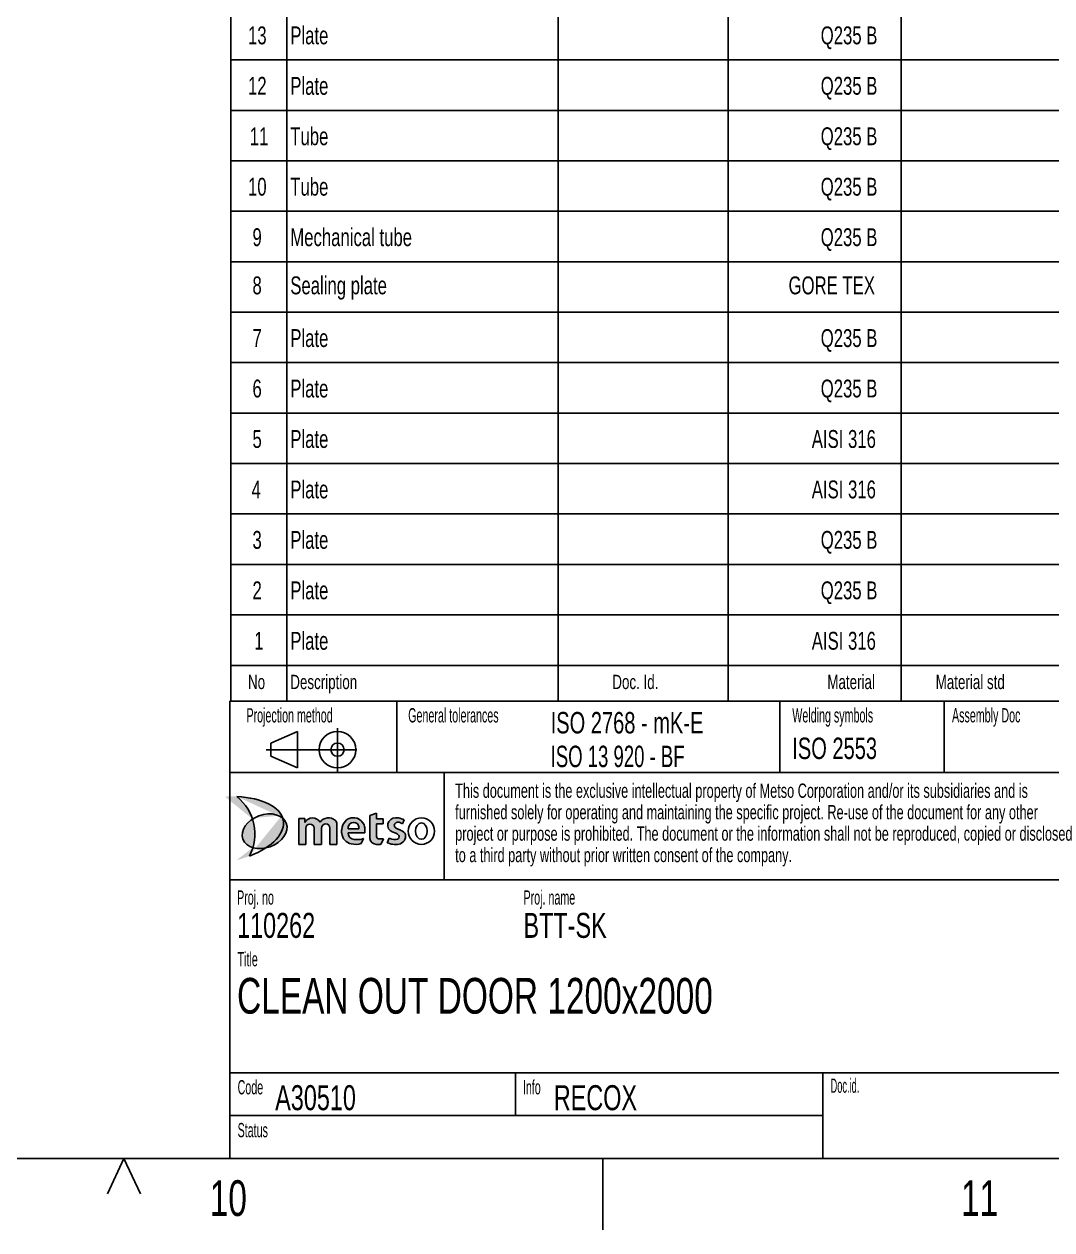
# Model space of a CAD drawing. Header units: millimetres. Extents: x 50 to 5945, y 0 to 4205.
# Drawn here: x 4851 to 5570, y 0 to 844 of the extents above; entities that cross this region are included whole.
import ezdxf

# ---------------------------------------------------------------- set-up
doc = ezdxf.new("R2010")
doc.units = ezdxf.units.MM
doc.header["$LTSCALE"] = 5
doc.linetypes.add('CENTERX2', pattern=[20.319999999999997, 12.7, -2.54, 2.54, -2.54])
for name, color, linetype in [('AM_4', 3, 'Continuous'), ('AM_6', 140, 'Continuous'), ('AM_7', 4, 'CENTERX2'), ('AM_8', 1, 'Continuous')]:
    doc.layers.add(name, color=color, linetype=linetype)
doc.styles.add('SLDTEXTSTYLE0', font='TXT', dxfattribs={"width": 0.7})
doc.styles.add('SLDTEXTSTYLE1', font='TXT', dxfattribs={"width": 0.5599999999999999})
doc.styles.add('SLDTEXTSTYLE2', font='TXT', dxfattribs={"width": 0.6649999999999999})
doc.styles.add('SLDTEXTSTYLE3', font='TXT', dxfattribs={"width": 0.6466666666666666})
doc.styles.add('SLDTEXTSTYLE4', font='TXT', dxfattribs={"width": 0.484})

# ---------------------------------------------------------------- blocks, each defined once
blk = doc.blocks.new('SW_TABLEANNOTATION_0')
at = {"layer": 'AM_6', "color": 0}
for p, q in [((0, 458.9000140443445), (0, 423.6000129640103)), ((39.16781316096074, 458.9000140443445), (39.16781316096074, 423.6000129640103)), ((229.1678131609609, 458.9000140443445), (229.1678131609609, 423.6000129640103)), ((348.0324851766614, 458.9000140443445), (348.0324851766614, 423.6000129640103)), ((469.1438116801283, 458.9000140443445), (469.1438116801283, 423.6000129640103)), ((0, 423.6000129640103), (0, 388.3000118836761)), ((0, 423.6000129640103), (39.16781316096074, 423.6000129640103)), ((39.16781316096074, 423.6000129640103), (39.16781316096074, 388.3000118836761)), ((39.16781316096074, 423.6000129640103), (229.1678131609609, 423.6000129640103)), ((229.1678131609609, 423.6000129640103), (229.1678131609609, 388.3000118836761)), ((229.1678131609609, 423.6000129640103), (348.0324851766614, 423.6000129640103)), ((348.0324851766614, 423.6000129640103), (348.0324851766614, 388.3000118836761)), ((348.0324851766614, 423.6000129640103), (469.1438116801283, 423.6000129640103)), ((469.1438116801283, 423.6000129640103), (469.1438116801283, 388.3000118836761)), ((469.1438116801283, 423.6000129640103), (592.7291375223242, 423.6000129640103)), ((0, 388.3000118836761), (0, 353.0000108033419)), ((0, 388.3000118836761), (39.16781316096074, 388.3000118836761)), ((39.16781316096074, 388.3000118836761), (39.16781316096074, 353.0000108033419)), ((39.16781316096074, 388.3000118836761), (229.1678131609609, 388.3000118836761)), ((229.1678131609609, 388.3000118836761), (229.1678131609609, 353.0000108033419)), ((229.1678131609609, 388.3000118836761), (348.0324851766614, 388.3000118836761)), ((348.0324851766614, 388.3000118836761), (348.0324851766614, 353.0000108033419)), ((348.0324851766614, 388.3000118836761), (469.1438116801283, 388.3000118836761)), ((469.1438116801283, 388.3000118836761), (469.1438116801283, 353.0000108033419)), ((469.1438116801283, 388.3000118836761), (592.7291375223242, 388.3000118836761)), ((0, 353.0000108033419), (0, 317.7000097230077)), ((0, 353.0000108033419), (39.16781316096074, 353.0000108033419)), ((39.16781316096074, 353.0000108033419), (39.16781316096074, 317.7000097230077)), ((39.16781316096074, 353.0000108033419), (229.1678131609609, 353.0000108033419)), ((229.1678131609609, 353.0000108033419), (229.1678131609609, 317.7000097230077)), ((229.1678131609609, 353.0000108033419), (348.0324851766614, 353.0000108033419)), ((348.0324851766614, 353.0000108033419), (348.0324851766614, 317.7000097230077)), ((348.0324851766614, 353.0000108033419), (469.1438116801283, 353.0000108033419)), ((469.1438116801283, 353.0000108033419), (469.1438116801283, 317.7000097230077)), ((469.1438116801283, 353.0000108033419), (592.7291375223242, 353.0000108033419)), ((0, 317.7000097230077), (0, 282.4000086426735)), ((0, 317.7000097230077), (39.16781316096074, 317.7000097230077)), ((39.16781316096074, 317.7000097230077), (39.16781316096074, 282.4000086426735)), ((39.16781316096074, 317.7000097230077), (229.1678131609609, 317.7000097230077)), ((229.1678131609609, 317.7000097230077), (229.1678131609609, 282.4000086426735)), ((229.1678131609609, 317.7000097230077), (348.0324851766614, 317.7000097230077)), ((348.0324851766614, 317.7000097230077), (348.0324851766614, 282.4000086426735)), ((348.0324851766614, 317.7000097230077), (469.1438116801283, 317.7000097230077)), ((469.1438116801283, 317.7000097230077), (469.1438116801283, 282.4000086426735)), ((469.1438116801283, 317.7000097230077), (592.7291375223242, 317.7000097230077)), ((0, 282.4000086426735), (0, 247.1000075623392)), ((0, 282.4000086426735), (39.16781316096074, 282.4000086426735)), ((39.16781316096074, 282.4000086426735), (39.16781316096074, 247.1000075623392)), ((39.16781316096074, 282.4000086426735), (229.1678131609609, 282.4000086426735)), ((229.1678131609609, 282.4000086426735), (229.1678131609609, 247.1000075623392)), ((229.1678131609609, 282.4000086426735), (348.0324851766614, 282.4000086426735)), ((348.0324851766614, 282.4000086426735), (348.0324851766614, 247.1000075623392)), ((348.0324851766614, 282.4000086426735), (469.1438116801283, 282.4000086426735)), ((469.1438116801283, 282.4000086426735), (469.1438116801283, 247.1000075623392)), ((469.1438116801283, 282.4000086426735), (592.7291375223242, 282.4000086426735)), ((0, 247.1000075623392), (0, 211.800006482005)), ((0, 247.1000075623392), (39.16781316096074, 247.1000075623392)), ((39.16781316096074, 247.1000075623392), (39.16781316096074, 211.800006482005)), ((39.16781316096074, 247.1000075623392), (229.1678131609609, 247.1000075623392)), ((229.1678131609609, 247.1000075623392), (229.1678131609609, 211.800006482005)), ((229.1678131609609, 247.1000075623392), (348.0324851766614, 247.1000075623392)), ((348.0324851766614, 247.1000075623392), (348.0324851766614, 211.800006482005)), ((348.0324851766614, 247.1000075623392), (469.1438116801283, 247.1000075623392)), ((469.1438116801283, 247.1000075623392), (469.1438116801283, 211.800006482005)), ((469.1438116801283, 247.1000075623392), (592.7291375223242, 247.1000075623392)), ((0, 211.800006482005), (0, 176.5000054016708)), ((0, 211.800006482005), (39.16781316096074, 211.800006482005)), ((39.16781316096074, 211.800006482005), (39.16781316096074, 176.5000054016708)), ((39.16781316096074, 211.800006482005), (229.1678131609609, 211.800006482005)), ((229.1678131609609, 211.800006482005), (229.1678131609609, 176.5000054016708)), ((229.1678131609609, 211.800006482005), (348.0324851766614, 211.800006482005)), ((348.0324851766614, 211.800006482005), (348.0324851766614, 176.5000054016708)), ((348.0324851766614, 211.800006482005), (469.1438116801283, 211.800006482005)), ((469.1438116801283, 211.800006482005), (469.1438116801283, 176.5000054016708)), ((469.1438116801283, 211.800006482005), (592.7291375223242, 211.800006482005)), ((0, 176.5000054016708), (0, 141.2000043213366)), ((0, 176.5000054016708), (39.16781316096074, 176.5000054016708)), ((39.16781316096074, 176.5000054016708), (39.16781316096074, 141.2000043213366)), ((39.16781316096074, 176.5000054016708), (229.1678131609609, 176.5000054016708)), ((229.1678131609609, 176.5000054016708), (229.1678131609609, 141.2000043213366)), ((229.1678131609609, 176.5000054016708), (348.0324851766614, 176.5000054016708)), ((348.0324851766614, 176.5000054016708), (348.0324851766614, 141.2000043213366)), ((348.0324851766614, 176.5000054016708), (469.1438116801283, 176.5000054016708)), ((469.1438116801283, 176.5000054016708), (469.1438116801283, 141.2000043213366)), ((469.1438116801283, 176.5000054016708), (592.7291375223242, 176.5000054016708)), ((0, 141.2000043213366), (0, 105.9000032410024)), ((0, 141.2000043213366), (39.16781316096074, 141.2000043213366)), ((39.16781316096074, 141.2000043213366), (39.16781316096074, 105.9000032410024)), ((39.16781316096074, 141.2000043213366), (229.1678131609609, 141.2000043213366)), ((229.1678131609609, 141.2000043213366), (229.1678131609609, 105.9000032410024)), ((229.1678131609609, 141.2000043213366), (348.0324851766614, 141.2000043213366)), ((348.0324851766614, 141.2000043213366), (348.0324851766614, 105.9000032410024)), ((348.0324851766614, 141.2000043213366), (469.1438116801283, 141.2000043213366)), ((469.1438116801283, 141.2000043213366), (469.1438116801283, 105.9000032410024)), ((469.1438116801283, 141.2000043213366), (592.7291375223242, 141.2000043213366)), ((0, 105.9000032410024), (0, 70.60000216066821)), ((0, 105.9000032410024), (39.16781316096074, 105.9000032410024)), ((39.16781316096074, 105.9000032410024), (39.16781316096074, 70.60000216066821)), ((39.16781316096074, 105.9000032410024), (229.1678131609609, 105.9000032410024)), ((229.1678131609609, 105.9000032410024), (229.1678131609609, 70.60000216066821)), ((229.1678131609609, 105.9000032410024), (348.0324851766614, 105.9000032410024)), ((348.0324851766614, 105.9000032410024), (348.0324851766614, 70.60000216066821)), ((348.0324851766614, 105.9000032410024), (469.1438116801283, 105.9000032410024)), ((469.1438116801283, 105.9000032410024), (469.1438116801283, 70.60000216066821)), ((469.1438116801283, 105.9000032410024), (592.7291375223242, 105.9000032410024)), ((0, 70.60000216066821), (0, 35.300001080334)), ((0, 70.60000216066821), (39.16781316096074, 70.60000216066821)), ((39.16781316096074, 70.60000216066821), (39.16781316096074, 35.300001080334)), ((39.16781316096074, 70.60000216066821), (229.1678131609609, 70.60000216066821)), ((229.1678131609609, 70.60000216066821), (229.1678131609609, 35.300001080334)), ((229.1678131609609, 70.60000216066821), (348.0324851766614, 70.60000216066821)), ((348.0324851766614, 70.60000216066821), (348.0324851766614, 35.300001080334)), ((348.0324851766614, 70.60000216066821), (469.1438116801283, 70.60000216066821)), ((469.1438116801283, 70.60000216066821), (469.1438116801283, 35.300001080334)), ((469.1438116801283, 70.60000216066821), (592.7291375223242, 70.60000216066821)), ((0, 35.300001080334), (0, -2.081668171172169e-13)), ((0, 35.300001080334), (39.16781316096074, 35.300001080334)), ((39.16781316096074, 35.300001080334), (39.16781316096074, -2.081668171172169e-13)), ((39.16781316096074, 35.300001080334), (229.1678131609609, 35.300001080334)), ((229.1678131609609, 35.300001080334), (229.1678131609609, -2.081668171172169e-13)), ((229.1678131609609, 35.300001080334), (348.0324851766614, 35.300001080334)), ((348.0324851766614, 35.300001080334), (348.0324851766614, -2.081668171172169e-13)), ((348.0324851766614, 35.300001080334), (469.1438116801283, 35.300001080334)), ((469.1438116801283, 35.300001080334), (469.1438116801283, -2.081668171172169e-13)), ((469.1438116801283, 35.300001080334), (592.7291375223242, 35.300001080334)), ((0, 0), (0, -25.00000000000002)), ((0, 6.938893903907228e-14), (899.2692732700913, 6.938893903907228e-14)), ((39.16781316096074, 0), (39.16781316096074, -25.00000000000002)), ((229.1678131609609, 0), (229.1678131609609, -25.00000000000002)), ((348.0324851766614, 0), (348.0324851766614, -25.00000000000002)), ((469.1438116801283, 0), (469.1438116801283, -25.00000000000002)), ((0, -2.081668171172169e-13), (39.16781316096074, -2.081668171172169e-13)), ((39.16781316096074, -2.081668171172169e-13), (229.1678131609609, -2.081668171172169e-13)), ((229.1678131609609, -2.081668171172169e-13), (348.0324851766614, -2.081668171172169e-13)), ((348.0324851766614, -2.081668171172169e-13), (469.1438116801283, -2.081668171172169e-13)), ((469.1438116801283, -2.081668171172169e-13), (592.7291375223242, -2.081668171172169e-13)), ((0, -25.00000000000002), (39.16781316096074, -25.00000000000002)), ((39.16781316096074, -25.00000000000002), (229.1678131609609, -25.00000000000002)), ((229.1678131609609, -25.00000000000002), (348.0324851766614, -25.00000000000002)), ((348.0324851766614, -25.00000000000002), (469.1438116801283, -25.00000000000002)), ((469.1438116801283, -25.00000000000002), (592.7291375223242, -25.00000000000002))]:
    blk.add_line(p, q, dxfattribs=at)
at = {"layer": 'AM_6', "color": 0, "attachment_point": 1, "style": 'SLDTEXTSTYLE0'}
for s, insert, char_height in [('13', (12.08390651528779, 447.03648556332), 12.5), ('Plate', (41.66781316096046, 447.03648556332), 12.5), ('Q235 B', (412.8938098547353, 447.03648556332), 12.5), ('12', (12.08390651528779, 411.7364844829858), 12.5), ('Plate', (41.66781316096046, 411.7364844829858), 12.5), ('Q235 B', (412.8938098547353, 411.7364844829858), 12.5), ('11', (13.33390672017876, 376.4364834026516), 12.5), ('Tube', (41.66781316096046, 376.4364834026516), 12.5), ('Q235 B', (412.8938098547353, 376.4364834026516), 12.5), ('10', (12.08390651528779, 341.1364823223174), 12.5), ('Tube', (41.66781316096046, 341.1364823223174), 12.5), ('Q235 B', (412.8938098547353, 341.1364823223174), 12.5), ('9', (15.2089064454386, 305.8364812419832), 12.5), ('Mechanical tube', (41.66781316096046, 305.8364812419832), 12.5), ('Q235 B', (412.8938098547353, 305.8364812419832), 12.5), ('8', (15.2089064454386, 272.113355161649), 12.5), ('Sealing plate', (41.66781316096046, 272.113355161649), 12.5), ('GORE TEX', (390.3938108233107, 272.113355161649), 12.5), ('7', (15.2089064454386, 235.2364790813147), 12.5), ('Plate', (41.66781316096046, 235.2364790813147), 12.5), ('Q235 B', (412.8938098547353, 235.2364790813147), 12.5), ('6', (15.2089064454386, 199.9364780009805), 12.5), ('Plate', (41.66781316096046, 199.9364780009805), 12.5), ('Q235 B', (412.8938098547353, 199.9364780009805), 12.5), ('5', (15.2089064454386, 164.6364769206463), 12.5), ('Plate', (41.66781316096046, 164.6364769206463), 12.5), ('AISI 316', (406.6438158151997, 164.6364769206463), 12.5), ('4', (14.58390634299311, 129.3364758403121), 12.5), ('Plate', (41.66781316096046, 129.3364758403121), 12.5), ('AISI 316', (406.6438158151997, 129.3364758403121), 12.5), ('3', (15.2089064454386, 94.0364747599779), 12.5), ('Plate', (41.66781316096046, 94.0364747599779), 12.5), ('Q235 B', (412.8938098547353, 94.0364747599779), 12.5), ('Plate', (41.66781316096046, 58.7364736796437), 12.5), ('2', (15.2089064454386, 58.7364736796437), 12.5), ('Q235 B', (412.8938098547353, 58.7364736796437), 12.5), ('1', (16.45890665032956, 23.43647259930949), 12.5), ('Plate', (41.66781316096046, 23.43647259930949), 12.5), ('AISI 316', (406.6438158151997, 23.43647259930949), 12.5), ('No', (12.07001816739384, -6.609323225800767), 10), ('Description', (41.66781316096046, -6.609323225800767), 10), ('Doc. Id.', (267.0445950470779, -6.609323225800767), 10), ('Material', (417.5326996592177, -6.609323225800767), 10), ('Material std', (493.3531406954394, -6.609323225800767), 10)]:
    blk.add_mtext(s, dxfattribs=dict(at, insert=insert, char_height=char_height))

msp = doc.modelspace()

# ---------------------------------------------------------------- hatches: boundary and pattern name
at = {"layer": 'AM_8'}
h = msp.add_hatch(color=256, dxfattribs=at)
edge = h.paths.add_edge_path(flags=0)
edge.add_ellipse((5019.420005371956, 278.9216707392068), major_axis=(15.20243133686483, 5.561773026742655), ratio=0.7112824734252374, start_angle=21.57138173789889, end_angle=108.01927470982179, ccw=False)
edge.add_ellipse((4985.981311219524, 279.4394292233697), major_axis=(46.57067158692518, 6.708158019705922), ratio=0.491774245733347, start_angle=4.874704394251146, end_angle=68.45926297651117)
edge.add_arc((4979.207382443963, 277.0534911421628), 33.41753761088864, 18.187574993602993, 51.49662503104929, ccw=False)
h = msp.add_hatch(color=256, dxfattribs=at)
edge = h.paths.add_edge_path(flags=0)
edge.add_arc((4979.207382443963, 277.0534911421628), 33.41753761088864, 343.240294826962, 378.1875749936046)
edge.add_ellipse((5019.420005371956, 278.9216707392068), major_axis=(15.20243133686483, 5.561773026742655), ratio=0.7112824734252374, start_angle=108.0192747098224, end_angle=223.8848497533449)
h = msp.add_hatch(color=256, dxfattribs=at)
edge = h.paths.add_edge_path(flags=0)
edge.add_ellipse((4985.981311219524, 279.4394292233697), major_axis=(46.57067158692518, 6.708158019705922), ratio=0.491774245733347, start_angle=-47.28863187732861, end_angle=4.874704394249477, ccw=False)
edge.add_ellipse((5019.420005371956, 278.9216707392068), major_axis=(15.20243133686483, 5.561773026742655), ratio=0.7112824734252374, start_angle=257.5094970211211, end_angle=381.571381737901)
h = msp.add_hatch(color=256, dxfattribs=at)
edge = h.paths.add_edge_path(flags=0)
edge.add_line((5070.081479964398, 269.7421399134055), (5070.081479964398, 283.8920749876121))
edge.add_arc((5066.617371819163, 283.8920749876121), 3.464108145234463, 0, 47.56303916354337)
edge.add_arc((5064.156800298266, 281.2008938379616), 7.11059524786921, 47.56303916353687, 145.766447267734)
edge.add_arc((5052.96297387766, 282.1044735327162), 6.151392987137891, 30.22519562069204, 151.1049911589917)
edge.add_line((5047.577388573981, 285.0768642571992), (5047.577388573981, 287.7652116397032))
edge.add_line((5047.577388573981, 287.7652116397032), (5043.343913215381, 287.7652116397032))
edge.add_line((5043.343913215381, 287.7652116397032), (5043.343913215381, 269.7421399134055))
edge.add_line((5043.343913215381, 269.7421399134055), (5048.244195427373, 269.7421399134055))
edge.add_line((5048.244195427373, 269.7421399134055), (5048.244195427373, 281.0489459980457))
edge.add_arc((5051.139650716375, 281.0489459980457), 2.895455289002591, -7.958078640513122e-13, 180, ccw=False)
edge.add_line((5054.035106005378, 281.0489459980457), (5054.035106005378, 269.7421399134055))
edge.add_line((5054.035106005378, 269.7421399134055), (5059.350479741334, 269.7421399134055))
edge.add_line((5059.350479741334, 269.7421399134055), (5059.350479741334, 281.1408506825659))
edge.add_arc((5062.267825407939, 281.1408506825659), 2.917345666604287, -7.958078640513122e-13, 180, ccw=False)
edge.add_line((5065.185171074543, 281.1408506825659), (5065.185171074543, 269.7421399134055))
edge.add_line((5065.185171074543, 269.7421399134055), (5070.081479964398, 269.7421399134055))
h = msp.add_hatch(color=256, dxfattribs=at)
edge = h.paths.add_edge_path(flags=0)
edge.add_arc((5084.408912152624, 284.3217642558075), 11.26206058958827, 270, 290.78879190652884, ccw=False)
edge.add_line((5084.408912152624, 273.0597036662193), (5082.210366314025, 273.0597036662193))
edge.add_arc((5082.724346329996, 277.9038213278075), 4.871309000271663, 180, 263.9433523427864, ccw=False)
edge.add_line((5077.853037329724, 277.9038213278075), (5089.639019728318, 277.9038213278075))
edge.add_line((5089.639019728318, 277.9038213278075), (5089.639019728318, 280.6933034591612))
edge.add_arc((5082.81950558583, 280.6933034591612), 6.819514142485576, 0, 27.97339365829414)
edge.add_arc((5081.166565522421, 279.8154039717278), 8.691122638742037, 27.97339365829221, 66.51383231407922)
edge.add_arc((5082.044244968698, 281.8352618729629), 6.488817675393652, 66.51383231407954, 75.35425016167378)
edge.add_arc((5081.595258137548, 280.1171999937894), 8.264578299805944, 75.3542501616692, 110.5239168726886)
edge.add_arc((5081.098593244896, 281.4439020560082), 6.847957539867335, 110.5239168726852, 137.6291515239191)
edge.add_arc((5083.817106871821, 278.9640932400571), 10.52759992785104, 137.6291515239246, 173.1521262412209)
edge.add_arc((5085.058704635861, 278.814989391281), 11.77811860639522, 173.1521262412204, 186.6687039771388)
edge.add_arc((5081.906409046601, 278.4464252591783), 8.604350026056647, 186.6687039771386, 257.815189278407)
edge.add_arc((5082.842701916068, 282.7825162016133), 13.04037628820742, 257.8151892784078, 288.4305957994205)
edge.add_line((5086.965491069901, 270.411015753766), (5088.740912097967, 273.7929187258654))
edge.add_line((5088.740912097967, 273.7929187258654), (5088.406088722426, 273.7929187258654))
edge = h.paths.add_edge_path(flags=0)
edge.add_arc((5082.124185626772, 281.9015193847617), 3.051994578555777, 27.988760779061522, 89.9999999999992, ccw=False)
edge.add_arc((5081.023944684224, 281.3167877113514), 4.29796458684212, -8.341043473382399, 27.988760779059476, ccw=False)
edge.add_line((5085.276445945485, 280.6933034591612), (5077.930258142337, 280.6933034591612))
edge.add_arc((5094.224109495043, 280.6933034591612), 16.29385135270695, 175.9909742480894, 180, ccw=False)
edge.add_arc((5081.326362206431, 281.5972435360535), 3.364466495586762, 85.99990307251159, 175.9909742480906, ccw=False)
edge.add_line((5081.561061203009, 284.9535139633179), (5082.124185626772, 284.9535139633179))
h = msp.add_hatch(color=256, dxfattribs=at)
edge = h.paths.add_edge_path(flags=0)
edge.add_arc((5097.767916194254, 274.5143511941349), 4.772211280729427, 187.9460821604047, 270.0000000000008)
edge.add_line((5097.767916194254, 269.7421399134055), (5100.293717904463, 269.7421399134055))
edge.add_arc((5100.293717904463, 270.5850243103853), 0.8428843969803441, 270.0000000000008, 333.7837437419821)
edge.add_line((5101.049897368833, 270.2126713537173), (5102.703316172411, 273.5704568174291))
edge.add_line((5102.703316172411, 273.5704568174291), (5099.396478565272, 273.5704568174289))
edge.add_arc((5099.396478565272, 275.2133246077447), 1.64286779031575, 180, 270, ccw=False)
edge.add_line((5097.753610774956, 275.2133246077447), (5097.753610774956, 284.0070643830379))
edge.add_line((5097.753610774956, 284.0070643830379), (5102.325902448166, 284.0070643830379))
edge.add_line((5102.325902448166, 284.0070643830379), (5102.325902448166, 287.71506343669))
edge.add_line((5102.325902448166, 287.71506343669), (5097.753610774932, 287.71506343669))
edge.add_line((5097.753610774932, 287.71506343669), (5097.753610774932, 291.6308216130981))
edge.add_line((5097.753610774932, 291.6308216130981), (5093.041524831328, 290.007942598777))
edge.add_line((5093.041524831328, 290.007942598777), (5093.041524831328, 273.8546352004063))
h = msp.add_hatch(color=256, dxfattribs=at)
edge = h.paths.add_edge_path(flags=0)
edge.add_line((5105.293525480486, 270.927212925018), (5105.756616854869, 270.7137976432936))
edge.add_arc((5110.186553623906, 280.326349707158), 10.58420979375225, 245.2574253882718, 270.0000000000008)
edge.add_line((5110.186553623906, 269.7421399134055), (5112.344269310126, 269.7421399134055))
edge.add_arc((5112.344269310126, 275.486918082944), 5.744778169538556, 270.0000000000008, 360.0000000000008)
edge.add_line((5118.089047479665, 275.486918082944), (5118.089047479665, 275.5029487992176))
edge.add_arc((5114.278140683084, 275.5029487992176), 3.81090679658094, 0, 65.39497027673578)
edge.add_line((5115.864852154544, 278.9678235903991), (5111.462260809079, 280.9839547965753))
edge.add_arc((5112.366024387181, 282.9574879154055), 2.170627000712495, 112.4253757835969, 245.3949702767327, ccw=False)
edge.add_line((5111.537974006905, 284.9639659601262), (5111.742793200269, 285.048492482307))
edge.add_arc((5112.818381923405, 282.4421955594013), 2.819516758539804, 63.43122059637341, 112.4253757835711, ccw=False)
edge.add_line((5114.079472244402, 284.9639659601269), (5115.823801903782, 284.09165924678))
edge.add_line((5115.823801903782, 284.09165924678), (5117.181454034103, 286.80652185394))
edge.add_line((5117.181454034103, 286.80652185394), (5116.275007865293, 287.2598186686147))
edge.add_arc((5111.92706539753, 278.5653481483973), 9.721029849265747, 63.43122059631302, 90)
edge.add_line((5111.92706539753, 288.2863779976839), (5111.012228015101, 288.2863779976421))
edge.add_arc((5111.012228015126, 282.8712372164043), 5.415140781253765, 90.00000000026944, 166.0579891331006)
edge.add_arc((5110.496909652178, 282.9991666777067), 4.884180366301202, 166.0579891331107, 249.6513627226243)
edge.add_line((5108.798525397109, 278.4197880328828), (5111.18048438873, 277.5363752467072))
edge.add_arc((5109.66370300033, 273.4466551034596), 4.361930378888627, 34.646174678592786, 69.65136272268938, ccw=False)
edge.add_arc((5111.873314529967, 274.9735936290963), 1.676055405437956, -73.68070112472577, 34.64617467870852, ccw=False)
edge.add_arc((5110.302642802883, 280.3381637359874), 7.265833764725985, 245.2574253882957, 286.31929887517555, ccw=False)
edge.add_line((5107.261585909714, 273.739352231697), (5106.707232296038, 273.9948256418746))
edge.add_line((5106.707232296038, 273.9948256418746), (5105.293525480486, 270.927212925018))
h = msp.add_hatch(color=256, dxfattribs=at)
edge = h.paths.add_edge_path(flags=0)
edge.add_ellipse((5019.420005371956, 278.9216707392068), major_axis=(15.20243133686483, 5.561773026742655), ratio=0.7112824734252374, start_angle=223.884849753344, end_angle=257.5094970211206, ccw=False)
edge.add_arc((4979.207382443963, 277.0534911421628), 33.41753761088864, 332.42980440245526, 343.24029482696125, ccw=False)
edge.add_ellipse((4985.981311219524, 279.4394292233697), major_axis=(46.57067158692518, 6.708158019705922), ratio=0.491774245733347, start_angle=295.249385139555, end_angle=312.7113681226733)

# ---------------------------------------------------------------- linework, layer by layer
at = {"layer": 'AM_4'}
for p, q in [((4994.999999999999, 50.00000000000004), (4994.999999999999, 370.0000000000038)), ((4994.999999999999, 370.0000000000038), (5895, 370.0000000000038)), ((5111.998527968269, 320.0000000000035), (5111.998527968269, 370.0000000000041)), ((5380.000000000002, 320.0000000000035), (5380.000000000002, 370.0000000000036)), ((5495, 320.000000000003), (5495, 370.0000000000036)), ((5023.695814502586, 340.6214725017103), (5042.487301078306, 348.8244995552758)), ((5042.487301078306, 348.8244995552758), (5042.487301078306, 336.0035066801236)), ((5023.695814502586, 336.0035066801236), (5023.695814502586, 340.6214725017103)), ((5023.695814502586, 336.0035066801236), (5023.695814502586, 331.385540858537)), ((5023.695814502586, 331.385540858537), (5042.487301078306, 323.1825138049714)), ((5042.487301078306, 323.1825138049714), (5042.487301078306, 336.0035066801236)), ((4995.000000000001, 320.0000000000035), (5895.000000000003, 320.0000000000035)), ((5145, 245.0000000000036), (5145, 320.0000000000035)), ((5043.343913215381, 269.7421399134055), (5043.343913215381, 287.7652116397032)), ((5043.343913215381, 287.7652116397032), (5047.577388573981, 287.7652116397032)), ((5047.577388573981, 287.7652116397032), (5047.577388573981, 285.0768642571992)), ((5093.041524831328, 290.0079425987769), (5097.753610774932, 291.630821613098)), ((5093.041524831328, 273.8546352004063), (5093.041524831328, 290.0079425987769)), ((5097.753610774932, 291.630821613098), (5097.753610774932, 287.71506343669)), ((5097.753610774932, 287.71506343669), (5102.325902448167, 287.71506343669)), ((5102.325902448167, 287.71506343669), (5102.325902448167, 284.0070643830379)), ((5111.927065397531, 288.286377997684), (5111.012228015127, 288.2863779976391)), ((5117.181454034103, 286.8065218539394), (5116.275007865297, 287.2598186686128)), ((5048.244195427373, 281.0489459980458), (5048.244195427373, 269.7421399134055)), ((5054.035106005378, 269.7421399134055), (5054.035106005378, 281.0489459980458)), ((5059.350479741334, 281.1408506825659), (5059.350479741334, 269.7421399134055)), ((5065.185171074543, 269.7421399134055), (5065.185171074543, 281.1408506825659)), ((5070.081479964398, 283.8920749876121), (5070.081479964398, 269.7421399134055)), ((5077.930258142337, 280.6933034591612), (5085.276445945485, 280.6933034591612)), ((5081.561061203009, 284.9535139633179), (5082.124185626772, 284.9535139633179)), ((5089.639019728319, 277.9038213278075), (5089.639019728319, 280.6933034591612)), ((5102.325902448167, 284.0070643830379), (5097.753610774956, 284.0070643830379)), ((5097.753610774956, 284.0070643830379), (5097.753610774956, 275.2133246077447)), ((5108.79852539706, 278.4197880329386), (5111.180484388786, 277.5363752466869)), ((5111.462260809079, 280.9839547965755), (5115.864852154544, 278.9678235903993)), ((5111.74279320027, 285.0484924823071), (5111.537974006905, 284.9639659601264)), ((5115.823801903782, 284.0916592467801), (5114.079472244402, 284.9639659601271)), ((5115.823801903782, 284.0916592467801), (5117.181454034103, 286.8065218539394)), ((5089.639019728319, 277.9038213278075), (5077.853037329724, 277.9038213278075)), ((5082.210366314025, 273.0597036662193), (5084.408912152624, 273.0597036662193)), ((5088.740912097967, 273.7929187258654), (5086.965491069901, 270.411015753766)), ((5088.740912097967, 273.7929187258654), (5088.406088722426, 273.7929187258654)), ((5099.396478565272, 273.570456817429), (5102.703316172411, 273.5704568174291)), ((5102.703316172411, 273.5704568174291), (5101.049897368833, 270.2126713537173)), ((5106.707232296038, 273.9948256418745), (5105.293525480486, 270.927212925018)), ((5105.293525480486, 270.927212925018), (5105.756616854869, 270.7137976432938)), ((5106.707232296038, 273.9948256418745), (5107.261585909716, 273.7393522316959)), ((5118.089047479665, 275.486918082944), (5118.089047479665, 275.5029487992177)), ((5048.244195427373, 269.7421399134055), (5043.343913215381, 269.7421399134055)), ((5059.350479741334, 269.7421399134055), (5054.035106005378, 269.7421399134055)), ((5070.081479964398, 269.7421399134055), (5065.185171074543, 269.7421399134055)), ((5100.293717904463, 269.7421399134055), (5097.767916194254, 269.7421399134055)), ((5110.186553623906, 269.7421399134055), (5112.344269310126, 269.7421399134055)), ((4994.999999999999, 245.0000000000036), (5895.000000000003, 245.0000000000036)), ((5895.000000000003, 110.0000000000032), (4994.999999999999, 110.0000000000032)), ((5195.000000000001, 80.0000000000034), (5195.000000000001, 110.0000000000034)), ((5410.000000000003, 110.0000000000034), (5410.000000000003, 50.0000000000031)), ((4994.999999999999, 80.0000000000034), (5410.000000000003, 80.0000000000034)), ((99.99999999999994, 50.00000000000004), (5895, 50.00000000000004)), ((4921.000000000002, 50.00000000000282), (4909.41148992245, 25.29940076160753)), ((4921.000000000002, 50.00000000000282), (4932.58851007755, 25.29940076160808)), ((5895, 50.00000000000004), (4994.999999999999, 50.00000000000004)), ((5256.250000000001, 50.00000000006818), (5256.250000000004, 6.827871601444713e-11))]:
    msp.add_line(p, q, dxfattribs=at)
for radius in [12.82099287515234, 4.633233893993576]:
    msp.add_circle((5070.42397778754, 336.0035066801242), radius, dxfattribs=at)
for centre, radius, start, end in [((4979.207382443964, 277.0534911421628), 33.41753761088835, 332.4298044024555, 51.49662503105153), ((5052.96297387766, 282.1044735327162), 6.151392987137977, 30.22519562069479, 151.1049911589917), ((5064.156800298266, 281.2008938379616), 7.110595247869268, 47.56303916353686, 145.7664472677318), ((5081.098593244896, 281.4439020560083), 6.847957539867359, 110.523916872686, 137.6291515239194), ((5081.595258137548, 280.1171999937895), 8.264578299806413, 75.3542501616625, 110.5239168726893), ((5082.044244968698, 281.8352618729629), 6.488817675393793, 66.51383231407897, 75.35425016166538), ((5081.166565522421, 279.8154039717278), 8.691122638744277, 27.9733936582942, 66.51383231407878), ((5111.012228015126, 282.8712372164043), 5.415140781234868, 89.99999999999038, 166.0579891329762), ((5111.927065397531, 278.5653481483973), 9.721029849286708, 63.4312205962886, 90), ((5051.139650716375, 281.0489459980458), 2.895455289002712, 0, 180), ((5062.267825407939, 281.1408506825659), 2.917345666604888, 0, 180), ((5066.617371819163, 283.8920749876121), 3.464108145234604, 0, 47.56303916354337), ((5085.058704635861, 278.814989391281), 11.77811860639605, 173.1521262412199, 186.6687039771393), ((5083.817106871821, 278.9640932400571), 10.52759992785203, 137.6291515239248, 173.1521262412206), ((5094.224109495043, 280.6933034591612), 16.29385135270648, 175.9909742480901, 180), ((5081.326362206431, 281.5972435360536), 3.364466495586483, 85.99990307251245, 175.9909742480914), ((5082.124185626772, 281.9015193847617), 3.051994578556162, 27.98876077905292, 90), ((5081.023944684224, 281.3167877113514), 4.297964586842367, 351.6589565266192, 27.98876077905431), ((5082.81950558583, 280.6933034591612), 6.819514142488515, 0, 27.97339365829667), ((5110.496909652178, 282.9991666777067), 4.884180366263162, 166.0579891329728, 249.6513627218564), ((5112.366024387181, 282.9574879154055), 2.170627000712815, 112.4253757835966, 245.3949702767316), ((5112.818381923406, 282.4421955594013), 2.819516758539774, 63.43122059637526, 112.4253757835719), ((5114.278140683084, 275.5029487992177), 3.810906796581548, 0, 65.39497027673649), ((5081.906409046601, 278.4464252591783), 8.604350026057382, 186.6687039771393, 257.8151892784081), ((5082.724346329996, 277.9038213278075), 4.871309000272049, 180, 263.9433523427873), ((5082.842701916068, 282.7825162016133), 13.0403762882076, 257.8151892784085, 288.4305957994205), ((5084.408912152624, 284.3217642558076), 11.26206058958832, 270.0000000000008, 290.7887919065296), ((5097.767916194254, 274.5143511941349), 4.772211280729437, 187.9460821604047, 270.0000000000008), ((5099.396478565272, 275.2133246077447), 1.642867790315904, 180, 270.0000000000008), ((5100.293717904463, 270.5850243103853), 0.8428843969809963, 270.0000000000008, 333.7837437419821), ((5110.186553623906, 280.326349707158), 10.58420979375251, 245.2574253882713, 270.0000000000008), ((5110.302642802883, 280.3381637359874), 7.265833764727317, 245.2574253883132, 286.3192988751815), ((5109.66370300033, 273.4466551034596), 4.361930378890044, 34.64617467856703, 69.65136272191454), ((5111.873314529967, 274.9735936290963), 1.676055405443405, 286.3192988752981, 34.64617467864011), ((5112.344269310126, 275.486918082944), 5.744778169539131, 270.0000000000008, 0)]:
    msp.add_arc(centre, radius, start, end, dxfattribs=at)
msp.add_ellipse((4985.981311219524, 279.4394292233698), major_axis=(46.57067158692462, 6.708158019705878), ratio=0.4917742457333505, start_param=5.153073885174059, end_param=7.478024849608358, dxfattribs=at)
for centre, major_axis, ratio in [((5019.420005371956, 278.9216707392068), (15.20243133686472, 5.561773026742685), 0.7112824734252323), ((5129.161061097474, 278.9922536368349), (0, -9.250113723429422), 0.9985908102490356), ((5129.161061097474, 278.9922536368349), (0, 5.714580867036148), 0.7209552077159149)]:
    msp.add_ellipse(centre, major_axis=major_axis, ratio=ratio, dxfattribs=at)
at = {"layer": 'AM_7'}
for p, q in [((5070.42397778754, 351.1213471302731), (5070.42397778754, 320.6060864910125)), ((5020.438623496128, 336.0035066801236), (5087.336315705688, 336.0035066801236))]:
    msp.add_line(p, q, dxfattribs=at)

# ---------------------------------------------------------------- block references
at = {"layer": 'AM_6'}
msp.add_blockref('SW_TABLEANNOTATION_0', (4995.73072672991, 395.0000000000039), dxfattribs=at)

# ---------------------------------------------------------------- texts
for s, insert, char_height, attachment_point, style in [('Projection method', (5006.700329441771, 365.0355977202078), 10, 1, 'SLDTEXTSTYLE1'), ('General tolerances', (5119.927425413779, 365.0355977202078), 10, 1, 'SLDTEXTSTYLE1'), ('Welding symbols', (5388.719944428039, 365.0355977202078), 10, 1, 'SLDTEXTSTYLE1'), ('Assembly Doc', (5500.523183776661, 365.0807039583063), 10, 1, 'SLDTEXTSTYLE1'), ('ISO 2768 - mK-E', (5219.625959758852, 362.3650835010158), 15, 1, 'SLDTEXTSTYLE0'), ('ISO 13 920 - BF', (5219.625959758852, 338.7880130647749), 15, 1, 'SLDTEXTSTYLE3'), ('ISO 2553', (5388.719944428039, 344.444181915521), 15, 1, 'SLDTEXTSTYLE0'), ('This document is the exclusive intellectual property of Metso Corporation and/or its subsidiaries and is', (5152.806106100167, 312.3025092294088), 10, 1, 'SLDTEXTSTYLE2'), ('furnished solely for operating and maintaining the specific project. Re-use of the document for any other', (5152.806106100167, 297.3025090990237), 10, 1, 'SLDTEXTSTYLE2'), ('project or purpose is prohibited. The document or the information shall not be reproduced, copied or disclosed', (5152.806106100167, 282.3025089686385), 10, 1, 'SLDTEXTSTYLE2'), ('to a third party without prior written consent of the company.', (5152.806106100167, 267.3025088382533), 10, 1, 'SLDTEXTSTYLE2'), ('Proj. no', (5000.146285090048, 237.5807039583069), 10, 1, 'SLDTEXTSTYLE1'), ('Proj. name', (5200.612988840512, 237.5807039583069), 10, 1, 'SLDTEXTSTYLE1'), ('110262', (5000.146285090048, 221.816236082327), 17.5, 1, 'SLDTEXTSTYLE0'), ('BTT-SK', (5200.612988840513, 221.816236082327), 17.5, 1, 'SLDTEXTSTYLE0'), ('Title', (5000.509294264612, 194.4355491385078), 10, 1, 'SLDTEXTSTYLE1'), ('CLEAN OUT DOOR 1200x2000', (5000.146285090047, 176.2921019446574), 25, 1, 'SLDTEXTSTYLE0'), ('Code', (5000.52318377666, 104.8204484938744), 10, 1, 'SLDTEXTSTYLE1'), ('A30510', (5026.845804293664, 101.2536660891438), 17.5, 1, 'SLDTEXTSTYLE0'), ('Info', (5200.198609522861, 104.8204484938744), 10, 1, 'SLDTEXTSTYLE1'), ('RECOX', (5221.824071105671, 101.2536660891438), 17.5, 1, 'SLDTEXTSTYLE0'), ('Doc.id.', (5415.523183776661, 105.9037818301571), 10, 1, 'SLDTEXTSTYLE4'), ('Status', (5000.52318377666, 74.82044849387465), 10, 1, 'SLDTEXTSTYLE1'), ('10', (4994.027777835732, 34.72669357808156), 25, 2, 'SLDTEXTSTYLE0'), ('11', (5519.809028245515, 34.72669357805658), 25, 2, 'SLDTEXTSTYLE0')]:
    msp.add_mtext(s, dxfattribs=dict(at, insert=insert, char_height=char_height, attachment_point=attachment_point, style=style))

doc.saveas('drawing.dxf')
